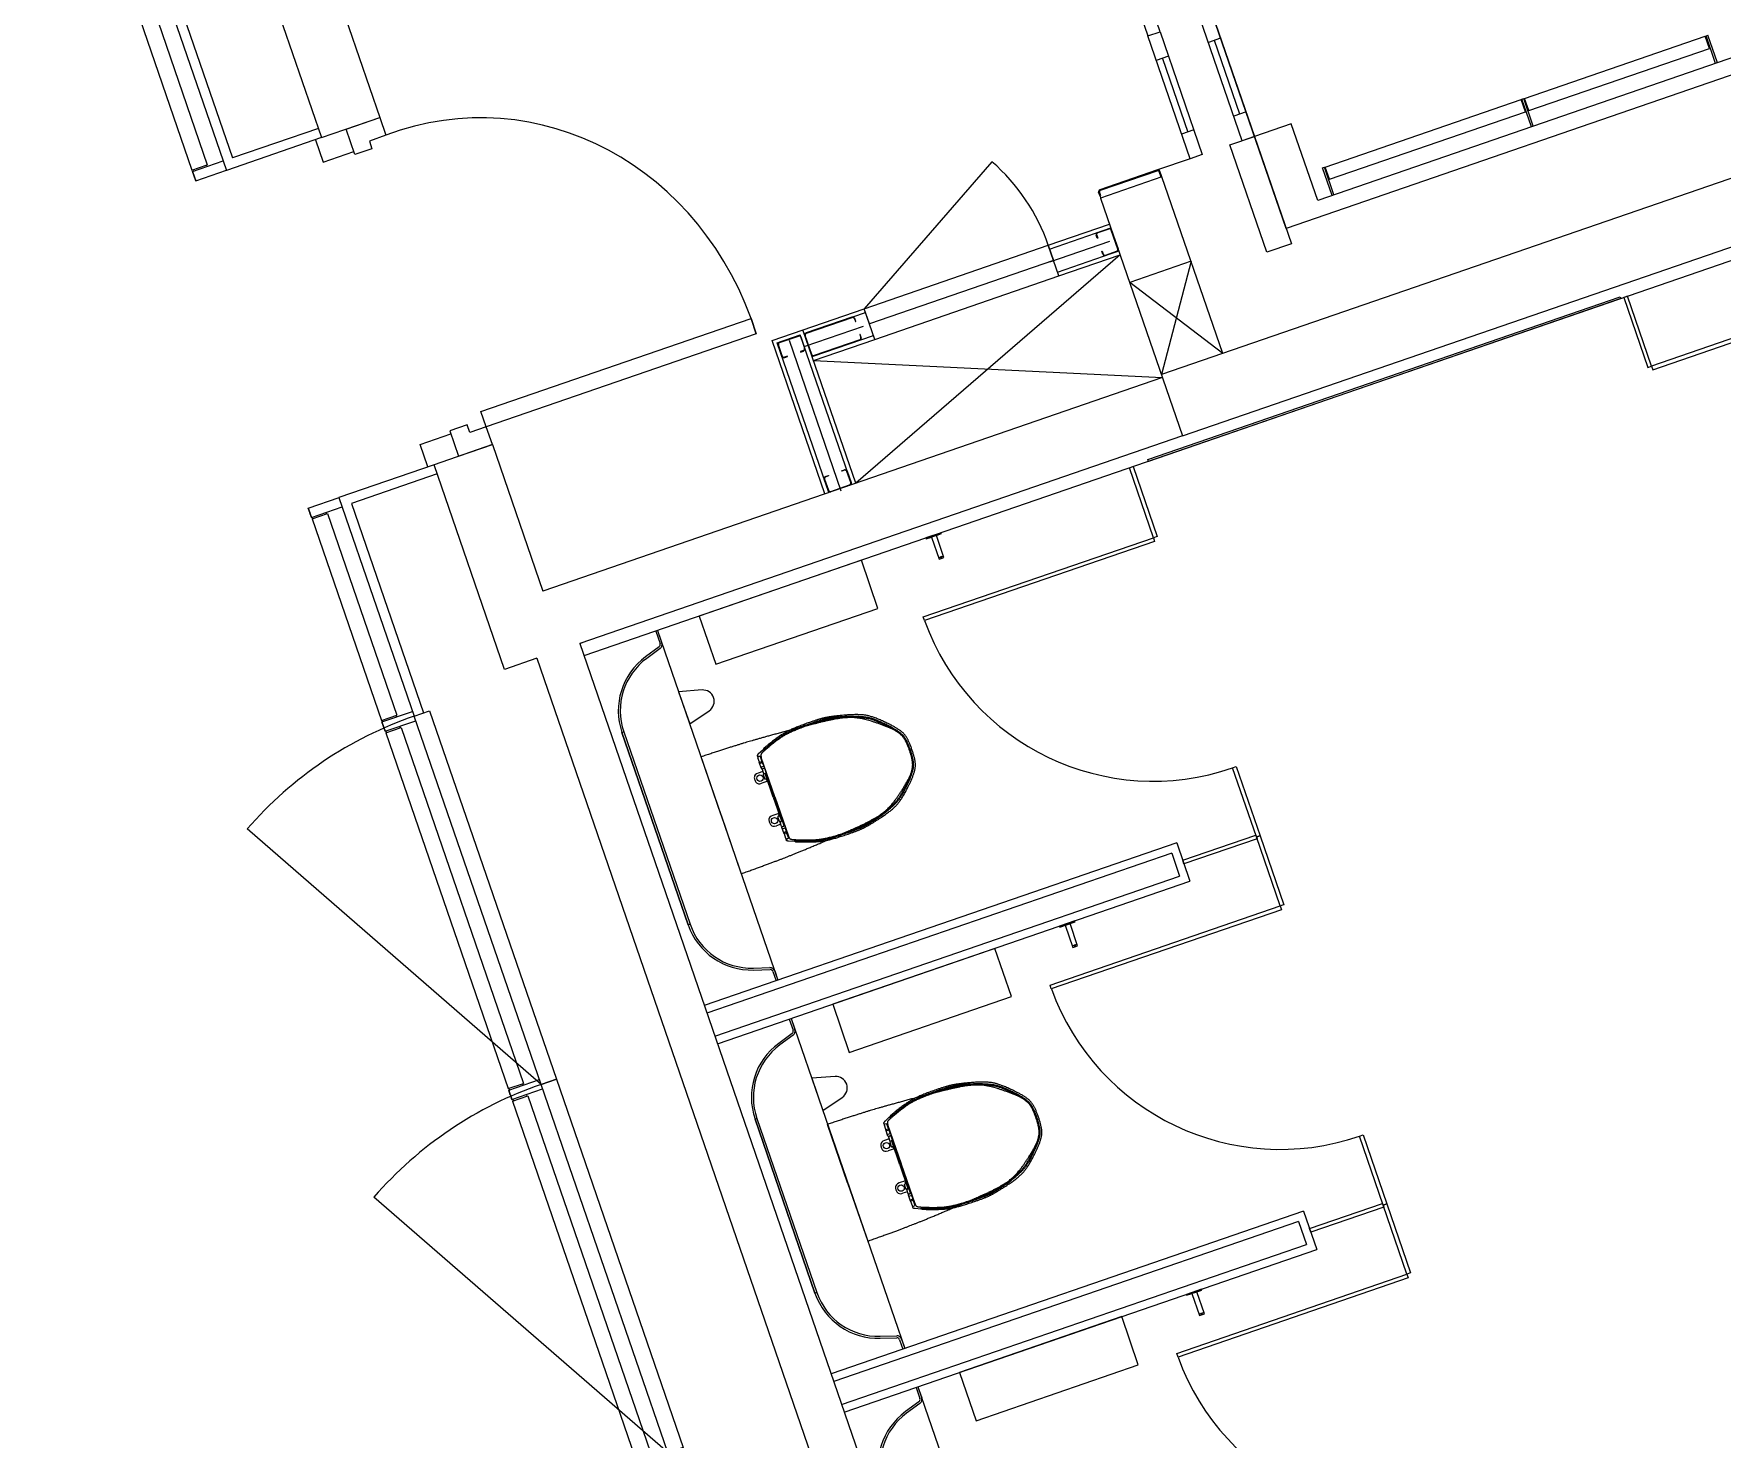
# Model space of a CAD drawing. Extents: x 809431 to 809707, y 818703 to 819368.
# Drawn here: x 809463.53 to 809468.73, y 819295.77 to 819300.1 of the extents above; entities that cross this region are included whole.
import ezdxf

# ---------------------------------------------------------------- set-up
doc = ezdxf.new("R2010")
doc.units = 0
for name, color, linetype in [('Balust', 7, 'Continuous'), ('Fin Code', 7, 'Continuous'), ('Lift', 7, 'Continuous'), ('MAJ060__', 7, 'Continuous'), ('MAJ081__', 7, 'Continuous'), ('MAJ221__', 7, 'Continuous'), ('MAJ223__', 7, 'Continuous'), ('MAJ292__', 7, 'Continuous'), ('MAJ321__', 7, 'Continuous'), ('MAJ322__', 7, 'Continuous'), ('MAJ325__', 7, 'Continuous'), ('MAJ342__', 7, 'Continuous'), ('MAJ421__', 7, 'Continuous'), ('MAJ427__', 7, 'Continuous'), ('MAJ661__', 7, 'Continuous'), ('MAJ740__', 7, 'Continuous')]:
    doc.layers.add(name, color=color, linetype=linetype)

msp = doc.modelspace()

# ---------------------------------------------------------------- linework, layer by layer
at = {"layer": 'Balust'}
for p, q in [((809468.1249, 819299.8994), (809468.6818, 819300.0912)), ((809468.6949, 819300.0534), (809468.6818, 819300.0912)), ((809468.6949, 819300.0534), (809468.6818, 819300.0912)), ((809468.6826, 819300.0888), (809468.685, 819300.0896)), ((809468.6826, 819300.0888), (809468.685, 819300.0896)), ((809468.6842, 819300.092), (809468.6899, 819300.0939)), ((809468.6842, 819300.092), (809468.6899, 819300.0939)), ((809468.7135, 819300.0069), (809468.6842, 819300.092)), ((809468.7135, 819300.0069), (809468.6842, 819300.092)), ((809468.7192, 819300.0088), (809468.6899, 819300.0939)), ((809468.7192, 819300.0088), (809468.6899, 819300.0939)), ((809468.1379, 819299.8616), (809468.6949, 819300.0534)), ((809468.694, 819300.0557), (809468.6964, 819300.0565)), ((809468.694, 819300.0557), (809468.6964, 819300.0565)), ((809467.5103, 819299.6878), (809468.1145, 819299.8958)), ((809468.1275, 819299.858), (809468.1145, 819299.8958)), ((809468.1153, 819299.8935), (809468.1177, 819299.8943)), ((809468.1169, 819299.8966), (809468.1226, 819299.8986)), ((809468.1462, 819299.8115), (809468.1169, 819299.8966)), ((809468.1519, 819299.8135), (809468.1226, 819299.8986)), ((809468.1234, 819299.8962), (809468.1257, 819299.897)), ((809468.1379, 819299.8616), (809468.1249, 819299.8994)), ((809467.5234, 819299.65), (809468.1275, 819299.858)), ((809468.1267, 819299.8604), (809468.1291, 819299.8612)), ((809468.1348, 819299.8631), (809468.1371, 819299.8639)), ((809467.5023, 819299.685), (809467.508, 819299.687)), ((809467.5316, 819299.5999), (809467.5023, 819299.685)), ((809467.5373, 819299.6019), (809467.508, 819299.687)), ((809467.5088, 819299.6846), (809467.5112, 819299.6854)), ((809467.5234, 819299.65), (809467.5103, 819299.6878)), ((809467.5202, 819299.6515), (809467.5225, 819299.6523))]:
    msp.add_line(p, q, dxfattribs=at)
at = {"layer": 'Fin Code'}
for p, q in [((809466.9935, 819299.679), (809466.8158, 819299.6178)), ((809466.9945, 819299.6762), (809466.8167, 819299.615)), ((809467.0045, 819299.6564), (809466.9983, 819299.6744)), ((809467.0073, 819299.6574), (809467.0011, 819299.6753)), ((809466.8191, 819299.5989), (809466.8149, 819299.6112)), ((809466.8163, 819299.5979), (809466.812, 819299.6102)), ((809466.8163, 819299.5979), (809466.8182, 819299.5923))]:
    msp.add_line(p, q, dxfattribs=at)
for centre, radius, start, end in [((809466.9955, 819299.6734), 0.006, 18.9992, 108.9992), ((809466.9955, 819299.6734), 0.003, 18.9992, 108.9992), ((809466.8177, 819299.6122), 0.006, 108.9992, 198.9993), ((809466.8177, 819299.6122), 0.003, 108.9992, 198.9993)]:
    msp.add_arc(centre, radius, start, end, dxfattribs=at)
at = {"layer": 'Lift'}
for p, q in [((809467.0274, 819300.0291), (809466.9896, 819300.0161)), ((809467.0085, 819300.0226), (809467.0866, 819299.7957)), ((809467.1055, 819299.8022), (809467.0677, 819299.7892)), ((809467.0937, 819299.7135), (809466.9935, 819299.679))]:
    msp.add_line(p, q, dxfattribs=at)
for points in [[(809467.0013, 819300.1048), (809466.8711, 819300.483), (809466.8333, 819300.47), (809466.9635, 819300.0918)], [(809467.0013, 819300.1048), (809467.1315, 819299.7266), (809467.0937, 819299.7135), (809466.9635, 819300.0918)]]:
    msp.add_lwpolyline(points, close=True, dxfattribs=at)
at = {"layer": 'MAJ060__'}
for p, q in [((809466.662, 819299.3957), (809466.8465, 819299.4592)), ((809465.9073, 819299.1358), (809466.0872, 819299.1978)), ((809466.0188, 819298.6888), (809465.8589, 819299.1532))]:
    msp.add_line(p, q, dxfattribs=at)
at = {"layer": 'MAJ081__'}
for p, q in [((809464.3978, 819299.7721), (809464.4216, 819299.703)), ((809464.4216, 819299.703), (809464.5161, 819299.7356)), ((809464.7211, 819298.8332), (809464.8157, 819298.8657)), ((809464.7449, 819298.7641), (809464.7211, 819298.8332))]:
    msp.add_line(p, q, dxfattribs=at)
at = {"layer": 'MAJ221__'}
for p, q in [((809469.3692, 819299.8625), (809467.0054, 819299.0486)), ((809467.0705, 819298.8595), (809469.6235, 819299.7385)), ((809467.0073, 819299.6574), (809466.8182, 819299.5923)), ((809467.1945, 819299.1137), (809467.0073, 819299.6574)), ((809466.8182, 819299.5923), (809467.0705, 819298.8595)), ((809467.0969, 819299.3973), (809466.9078, 819299.3322)), ((809467.0969, 819299.3973), (809467.0054, 819299.0486)), ((809467.1945, 819299.1137), (809466.9078, 819299.3322)), ((809465.2125, 819298.2197), (809465.2268, 819298.2246)), ((809465.2126, 819298.2197), (809466.6011, 819294.1871)), ((809465.0802, 819298.1742), (809468.6696, 819287.7498)), ((809467.0373, 819297.5735), (809465.6049, 819297.0805)), ((809467.0373, 819297.5735), (809467.0617, 819297.5026)), ((809465.6293, 819297.0096), (809467.0617, 819297.5026)), ((809467.428, 819296.4389), (809465.9956, 819295.9458)), ((809467.428, 819296.4389), (809467.4524, 819296.368)), ((809466.02, 819295.875), (809467.4524, 819296.368))]:
    msp.add_line(p, q, dxfattribs=at)
at = {"layer": 'MAJ223__'}
for p, q in [((809464.4443, 819300.282), (809464.5964, 819299.8404)), ((809464.2647, 819300.2202), (809464.4167, 819299.7786)), ((809464.4167, 819299.7786), (809464.5964, 819299.8404)), ((809467.0087, 819299.0391), (809465.0987, 819298.3815)), ((809464.9434, 819298.8325), (809464.7638, 819298.7707)), ((809464.9434, 819298.8325), (809465.0987, 819298.3815)), ((809467.0705, 819298.8595), (809465.2126, 819298.2197)), ((809464.9809, 819298.14), (809464.7638, 819298.7707)), ((809465.0802, 819298.1742), (809464.9809, 819298.14))]:
    msp.add_line(p, q, dxfattribs=at)
at = {"layer": 'MAJ292__'}
for points in [[(809466.8061, 819299.4777), (809466.8092, 819299.4688), (809466.808, 819299.4684), (809466.8049, 819299.4773)], [(809466.8092, 819299.486), (809466.8435, 819299.4978)], [(809466.8439, 819299.4966), (809466.8096, 819299.4848)], [(809466.871, 819299.4352), (809466.851, 819299.4932)], [(809466.8522, 819299.4936), (809466.8721, 819299.4357)], [(809466.8249, 819299.4194), (809466.8218, 819299.4282), (809466.823, 819299.4286)], [(809466.823, 819299.4286), (809466.8261, 819299.4198)], [(809466.8332, 819299.4163), (809466.8675, 819299.4281)], [(809466.8679, 819299.4269), (809466.8336, 819299.4151)], [(809466.0516, 819299.2252), (809465.9109, 819299.1767)], [(809465.9114, 819299.1756), (809466.052, 819299.224)], [(809466.0591, 819299.2205), (809466.0622, 819299.2116), (809466.0634, 819299.212), (809466.0603, 819299.2209)], [(809465.8861, 819299.1682), (809465.8282, 819299.1483)], [(809465.8286, 819299.1471), (809465.8865, 819299.167)], [(809465.8937, 819299.1635), (809465.9055, 819299.1292)], [(809465.9067, 819299.1297), (809465.8949, 819299.1639)], [(809465.9067, 819299.168), (809465.9266, 819299.1101)], [(809465.9278, 819299.1105), (809465.9079, 819299.1684)], [(809466.0756, 819299.1554), (809465.935, 819299.107)], [(809465.9354, 819299.1058), (809466.076, 819299.1543)], [(809466.0803, 819299.163), (809466.0772, 819299.1719), (809466.076, 819299.1714)], [(809466.076, 819299.1714), (809466.0791, 819299.1626)], [(809465.824, 819299.1395), (809465.8358, 819299.1052)], [(809465.8369, 819299.1056), (809465.8251, 819299.1399)], [(809465.8529, 819299.1052), (809465.8441, 819299.1022)], [(809465.8445, 819299.101), (809465.8534, 819299.104), (809465.8529, 819299.1052)], [(809465.902, 819299.1221), (809465.8931, 819299.119), (809465.8935, 819299.1179), (809465.9024, 819299.1209)], [(809465.9676, 819298.7263), (809465.9794, 819298.692)], [(809465.9707, 819298.7346), (809465.9795, 819298.7376), (809465.9799, 819298.7365)], [(809465.9799, 819298.7365), (809465.9711, 819298.7334)], [(809466.029, 819298.7533), (809466.0201, 819298.7503), (809466.0197, 819298.7515), (809466.0286, 819298.7545)], [(809466.0479, 819298.7156), (809466.0361, 819298.7499)], [(809466.0373, 819298.7503), (809466.0491, 819298.716)], [(809465.9782, 819298.6916), (809465.9664, 819298.7258)], [(809465.9865, 819298.6885), (809466.0444, 819298.7084)], [(809466.0448, 819298.7072), (809465.9869, 819298.6873)]]:
    msp.add_lwpolyline(points, dxfattribs=at)
for centre, radius, start, end in [((809466.8114, 819299.4795), 0.00687, 109.0004, 199.0005), ((809466.8114, 819299.4795), 0.00562, 109.0004, 199.0005), ((809466.8457, 819299.4913), 0.00687, 19.0004, 109.0005), ((809466.8457, 819299.4913), 0.00562, 19.0004, 109.0005), ((809466.8314, 819299.4216), 0.00687, 199.0004, 289.0005), ((809466.8314, 819299.4216), 0.00562, 199.0004, 289.0005), ((809466.8656, 819299.4334), 0.00562, 289.0004, 19.0005), ((809466.8656, 819299.4334), 0.00687, 289.0004, 19.0005), ((809466.0538, 819299.2187), 0.00687, 18.9995, 108.9996), ((809466.0538, 819299.2187), 0.00562, 18.9995, 108.9996), ((809465.8305, 819299.1418), 0.00687, 108.9995, 198.9996), ((809465.8305, 819299.1418), 0.00562, 108.9995, 198.9996), ((809465.8884, 819299.1617), 0.00687, 18.9995, 108.9996), ((809465.8884, 819299.1617), 0.00562, 18.9995, 108.9996), ((809465.9132, 819299.1702), 0.00687, 108.9995, 198.9996), ((809465.9132, 819299.1702), 0.00562, 108.9995, 198.9996), ((809466.0738, 819299.1608), 0.00562, 288.9995, 18.9996), ((809466.0738, 819299.1608), 0.00687, 288.9995, 18.9996), ((809465.8423, 819299.1075), 0.00687, 198.9995, 288.9996), ((809465.8423, 819299.1075), 0.00562, 198.9995, 288.9996), ((809465.9002, 819299.1274), 0.00562, 288.9995, 18.9996), ((809465.9002, 819299.1274), 0.00687, 288.9995, 18.9996), ((809465.9331, 819299.1123), 0.00687, 198.9995, 288.9996), ((809465.9331, 819299.1123), 0.00562, 198.9995, 288.9996), ((809465.9729, 819298.7281), 0.00687, 109.0004, 199.0005), ((809465.9729, 819298.7281), 0.00562, 109.0004, 199.0005), ((809466.0308, 819298.748), 0.00687, 19.0004, 109.0005), ((809466.0308, 819298.748), 0.00562, 19.0004, 109.0005), ((809465.9847, 819298.6938), 0.00687, 199.0004, 289.0005), ((809465.9847, 819298.6938), 0.00562, 199.0004, 289.0005), ((809466.0426, 819298.7138), 0.00562, 289.0004, 19.0005), ((809466.0426, 819298.7138), 0.00687, 289.0004, 19.0005)]:
    msp.add_arc(centre, radius, start, end, dxfattribs=at)
at = {"layer": 'MAJ321__'}
for points in [[(809464.5964, 819299.8404), (809464.6153, 819299.7856), (809464.5642, 819299.768), (809464.5723, 819299.7444), (809464.5194, 819299.7262), (809464.4924, 819299.8046)], [(809464.9434, 819298.8325), (809464.9245, 819298.8874), (809464.8735, 819298.8698), (809464.8653, 819298.8934), (809464.8124, 819298.8752), (809464.8394, 819298.7967)]]:
    msp.add_lwpolyline(points, close=True, dxfattribs=at)
at = {"layer": 'MAJ322__'}
for p, q in [((809466.4831, 819299.7043), (809466.0895, 819299.2514)), ((809465.0934, 819296.8613), (809464.1877, 819297.6486)), ((809465.4841, 819295.7267), (809464.5784, 819296.5139))]:
    msp.add_line(p, q, dxfattribs=at)
for centre, radius, start, end in [((809466.0895, 819299.2514), 0.6, 19, 49), ((809465.0934, 819296.8613), 1.2, 109, 139), ((809465.4841, 819295.7267), 1.2, 109, 139)]:
    msp.add_arc(centre, radius, start, end, dxfattribs=at)
msp.add_ellipse((809464.9077, 819298.8528), major_axis=(0, 0.9866), ratio=0.910374, start_param=5.044002, end_param=6.614798, dxfattribs=at)
at = {"layer": 'MAJ325__'}
for points in [[(809466.0895, 819299.2514), (809466.6568, 819299.4468), (809466.6731, 819299.3995), (809466.1058, 819299.2042)], [(809468.5163, 819299.0743), (809468.5202, 819299.063), (809469.2294, 819299.3072), (809469.2255, 819299.3185)], [(809468.5163, 819299.0743), (809468.4422, 819299.2895), (809468.4309, 819299.2856), (809468.505, 819299.0704)], [(809464.9245, 819298.8874), (809464.9083, 819298.9346), (809465.7406, 819299.2212), (809465.7569, 819299.174)], [(809466.9807, 819298.5456), (809466.9067, 819298.7607), (809466.918, 819298.7647), (809466.9921, 819298.5495)], [(809466.9807, 819298.5456), (809466.9846, 819298.5342), (809466.2755, 819298.2901), (809466.2716, 819298.3014)], [(809465.0934, 819296.8613), (809464.7027, 819297.9959), (809464.75, 819298.0122), (809465.1406, 819296.8776)], [(809467.2982, 819297.6237), (809467.225, 819297.8365), (809467.2363, 819297.8404), (809467.3095, 819297.6276)], [(809467.0712, 819297.5519), (809467.2963, 819297.6294), (809467.3002, 819297.6181), (809467.0751, 819297.5406)], [(809467.3715, 819297.411), (809467.2982, 819297.6237), (809467.3095, 819297.6276), (809467.3828, 819297.4149)], [(809467.3715, 819297.411), (809467.3754, 819297.3996), (809466.6662, 819297.1555), (809466.6623, 819297.1668)], [(809465.4841, 819295.7267), (809465.0934, 819296.8613), (809465.1406, 819296.8776), (809465.5313, 819295.743)], [(809467.6889, 819296.4891), (809467.6157, 819296.7018), (809467.627, 819296.7057), (809467.7002, 819296.493)], [(809467.4619, 819296.4173), (809467.6869, 819296.4948), (809467.6909, 819296.4834), (809467.4658, 819296.4059)], [(809467.7622, 819296.2764), (809467.6889, 819296.4891), (809467.7002, 819296.493), (809467.7735, 819296.2803)], [(809467.7622, 819296.2764), (809467.7661, 819296.265), (809467.0569, 819296.0208), (809467.053, 819296.0322)]]:
    msp.add_lwpolyline(points, close=True, dxfattribs=at)
for centre in [(809466.9807, 819298.5456), (809467.3715, 819297.411), (809467.7622, 819296.2764)]:
    msp.add_arc(centre, 0.75, 199.9167, 289, dxfattribs=at)
at = {"layer": 'MAJ342__'}
for p, q in [((809463.8332, 819300.2138), (809464.0175, 819299.6786)), ((809463.8805, 819300.2301), (809464.0648, 819299.6949)), ((809464.0175, 819299.6786), (809464.0648, 819299.6949)), ((809464.0192, 819299.6739), (809464.1137, 819299.7065)), ((809464.0192, 819299.6739), (809464.024, 819299.6597)), ((809464.024, 819299.6597), (809464.0192, 819299.6739)), ((809464.022, 819299.6749), (809464.0204, 819299.6796)), ((809464.0291, 819299.6451), (809464.1236, 819299.6777)), ((809464.062, 819299.6939), (809464.0636, 819299.6892)), ((809464.0291, 819299.6451), (809464.0242, 819299.6593)), ((809464.0242, 819299.6593), (809464.0291, 819299.6451)), ((809464.3761, 819298.6372), (809464.4707, 819298.6697)), ((809464.3761, 819298.6372), (809464.381, 819298.623)), ((809464.381, 819298.623), (809464.3761, 819298.6372)), ((809464.386, 819298.6084), (809464.3811, 819298.6226)), ((809464.3811, 819298.6226), (809464.386, 819298.6084)), ((809464.386, 819298.6084), (809464.4806, 819298.6409)), ((809464.4305, 819298.6237), (809464.4321, 819298.619)), ((809464.3877, 819298.6037), (809464.4349, 819298.6199)), ((809464.3877, 819298.6037), (809464.6014, 819297.9829)), ((809464.3905, 819298.6046), (809464.3889, 819298.6094)), ((809464.4349, 819298.6199), (809464.6487, 819297.9991)), ((809464.6014, 819297.9829), (809464.6487, 819297.9991)), ((809464.6031, 819297.9781), (809464.6976, 819298.0107)), ((809464.6459, 819297.9982), (809464.6475, 819297.9934)), ((809464.6031, 819297.9781), (809464.6079, 819297.9639)), ((809464.6079, 819297.9639), (809464.6031, 819297.9781)), ((809464.6059, 819297.9791), (809464.6043, 819297.9838)), ((809464.613, 819297.9493), (809464.6081, 819297.9635)), ((809464.6081, 819297.9635), (809464.613, 819297.9493)), ((809464.613, 819297.9493), (809464.7075, 819297.9819)), ((809464.6146, 819297.9446), (809464.6619, 819297.9609)), ((809464.6174, 819297.9456), (809464.6158, 819297.9503)), ((809464.6574, 819297.9646), (809464.659, 819297.9599)), ((809464.6619, 819297.9609), (809465.0394, 819296.8645)), ((809464.6146, 819297.9446), (809464.9921, 819296.8482)), ((809464.9921, 819296.8482), (809465.0394, 819296.8645)), ((809464.9937, 819296.8435), (809465.0883, 819296.8761)), ((809465.0365, 819296.8635), (809465.0382, 819296.8588)), ((809464.9937, 819296.8435), (809464.9986, 819296.8293)), ((809464.9986, 819296.8293), (809464.9937, 819296.8435)), ((809464.9966, 819296.8445), (809464.9949, 819296.8492)), ((809465.0036, 819296.8147), (809464.9988, 819296.8289)), ((809464.9988, 819296.8289), (809465.0036, 819296.8147)), ((809465.0036, 819296.8147), (809465.0982, 819296.8473)), ((809465.0053, 819296.81), (809465.0525, 819296.8263)), ((809465.0053, 819296.81), (809465.3828, 819295.7136)), ((809465.0081, 819296.811), (809465.0065, 819296.8157)), ((809465.0481, 819296.83), (809465.0497, 819296.8253)), ((809465.0525, 819296.8263), (809465.4301, 819295.7299))]:
    msp.add_line(p, q, dxfattribs=at)
at = {"layer": 'MAJ421__'}
for p, q in [((809463.5299, 819301.4019), (809464.1236, 819299.6776)), ((809463.5597, 819301.4075), (809464.1422, 819299.7158)), ((809470.1234, 819299.8684), (809465.2255, 819298.1819)), ((809464.4167, 819299.7786), (809464.1236, 819299.6776)), ((809464.407, 819299.8069), (809464.1422, 819299.7158)), ((809464.7638, 819298.7707), (809464.4706, 819298.6697)), ((809464.7735, 819298.7423), (809464.5088, 819298.6511)), ((809464.4706, 819298.6697), (809464.7027, 819297.9959)), ((809464.5088, 819298.6511), (809464.731, 819298.0057)), ((809465.4468, 819298.2581), (809465.4602, 819298.2193)), ((809465.4525, 819298.26), (809465.4658, 819298.2212)), ((809465.457, 819298.2091), (809465.4157, 819298.1788)), ((809465.4605, 819298.2042), (809465.4193, 819298.174)), ((809465.3428, 819297.9457), (809465.5471, 819297.3526)), ((809465.3485, 819297.9476), (809465.5527, 819297.3545)), ((809467.0528, 819297.6053), (809465.5967, 819297.1042)), ((809467.0528, 819297.6053), (809467.0935, 819297.4871)), ((809465.6374, 819296.9859), (809467.0935, 819297.4871)), ((809465.7479, 819297.2197), (809465.799, 819297.2213)), ((809465.7481, 819297.2137), (809465.7992, 819297.2153)), ((809465.808, 819297.2092), (809465.8179, 819297.1803)), ((809465.8136, 819297.2112), (809465.8236, 819297.1822)), ((809465.8586, 819297.0621), (809465.8703, 819297.028)), ((809465.8643, 819297.064), (809465.876, 819297.03)), ((809465.8672, 819297.0179), (809465.8259, 819296.9876)), ((809465.8707, 819297.013), (809465.8295, 819296.9828)), ((809465.753, 819296.7545), (809465.9378, 819296.218)), ((809465.7587, 819296.7564), (809465.9435, 819296.2199)), ((809467.4435, 819296.4707), (809465.9874, 819295.9695)), ((809467.4435, 819296.4707), (809467.4842, 819296.3525)), ((809466.0281, 819295.8513), (809467.4842, 819296.3525)), ((809466.1386, 819296.0851), (809466.1897, 819296.0867)), ((809466.1388, 819296.0791), (809466.1899, 819296.0807)), ((809466.1987, 819296.0746), (809466.2086, 819296.0456)), ((809466.2043, 819296.0765), (809466.2143, 819296.0476)), ((809466.2493, 819295.9275), (809466.2611, 819295.8934)), ((809466.255, 819295.9294), (809466.2667, 819295.8954)), ((809466.2579, 819295.8833), (809466.2166, 819295.853)), ((809466.2614, 819295.8784), (809466.2202, 819295.8482))]:
    msp.add_line(p, q, dxfattribs=at)
for centre, radius, start, end in [((809465.4516, 819298.2163), 0.009, 306.2708, 19.001), ((809465.4516, 819298.2163), 0.015, 306.2708, 19.001), ((809465.5376, 819298.0127), 0.206, 126.2708, 199.001), ((809465.5376, 819298.0127), 0.2, 126.2708, 199.001), ((809465.7419, 819297.4196), 0.206, 199.001, 271.7293), ((809465.7419, 819297.4196), 0.2, 199.001, 271.7293), ((809465.7995, 819297.2063), 0.015, 19.001, 91.7293), ((809465.7995, 819297.2063), 0.009, 19.001, 91.7293), ((809465.8618, 819297.0251), 0.009, 306.2708, 19.001), ((809465.8618, 819297.0251), 0.015, 306.2708, 19.001), ((809465.9478, 819296.8215), 0.206, 126.2708, 199.001), ((809465.9478, 819296.8215), 0.2, 126.2708, 199.001), ((809466.1326, 819296.285), 0.206, 199.001, 271.7293), ((809466.1326, 819296.285), 0.2, 199.001, 271.7293), ((809466.1902, 819296.0717), 0.015, 19.001, 91.7293), ((809466.1902, 819296.0717), 0.009, 19.001, 91.7293), ((809466.2525, 819295.8905), 0.009, 306.2708, 19.001), ((809466.2525, 819295.8905), 0.015, 306.2708, 19.001), ((809466.3385, 819295.6869), 0.206, 126.2708, 199.001), ((809466.3385, 819295.6869), 0.2, 126.2708, 199.001)]:
    msp.add_arc(centre, radius, start, end, dxfattribs=at)
at = {"layer": 'MAJ427__'}
for p, q in [((809466.6568, 819299.4468), (809466.8459, 819299.5119)), ((809466.6609, 819299.435), (809466.85, 819299.5001)), ((809466.8785, 819299.4173), (809466.0632, 819298.7136)), ((809466.6893, 819299.3522), (809466.6568, 819299.4468)), ((809466.6853, 819299.364), (809466.8744, 819299.4292)), ((809466.6893, 819299.3522), (809466.8785, 819299.4173)), ((809466.122, 819299.1569), (809466.6893, 819299.3522)), ((809465.8058, 819299.1538), (809466.0895, 819299.2514)), ((809466.122, 819299.1569), (809466.0895, 819299.2514)), ((809465.9044, 819299.1745), (809466.0935, 819299.2396)), ((809465.9686, 819298.681), (809465.8058, 819299.1538)), ((809465.8217, 819299.146), (809465.8926, 819299.1704)), ((809465.9804, 819298.6851), (809465.8217, 819299.146)), ((809466.0513, 819298.7095), (809465.8926, 819299.1704)), ((809466.0632, 819298.7136), (809465.9004, 819299.1863)), ((809465.9289, 819299.1036), (809466.118, 819299.1687)), ((809465.9329, 819299.0918), (809466.122, 819299.1569)), ((809465.9329, 819299.0918), (809467.0087, 819299.0391))]:
    msp.add_line(p, q, dxfattribs=at)
at = {"layer": 'MAJ661__'}
for p, q in [((809467.1881, 819300.0845), (809467.1503, 819300.0715)), ((809467.2474, 819299.851), (809467.1692, 819300.078)), ((809467.2663, 819299.8575), (809467.2284, 819299.8445))]:
    msp.add_line(p, q, dxfattribs=at)
for points in [[(809467.39, 819299.4983), (809466.9342, 819300.822), (809468.4186, 819301.3331), (809468.8744, 819300.0094)], [(809467.2545, 819299.7689), (809467.1243, 819300.1471), (809467.1621, 819300.1601), (809467.2923, 819299.7819)], [(809467.2923, 819299.7819), (809467.4063, 819299.451), (809467.3306, 819299.425), (809467.2167, 819299.7559)]]:
    msp.add_lwpolyline(points, close=True, dxfattribs=at)
msp.add_lwpolyline([(809467.0319, 819300.5383), (809467.1453, 819300.5774), (809467.0639, 819300.8138), (809468.3876, 819301.2696), (809468.8109, 819300.0404), (809467.4872, 819299.5846), (809467.4058, 819299.821), (809467.2923, 819299.7819)], dxfattribs=at)
at = {"layer": 'MAJ740__'}
for p, q in [((809466.3187, 819298.4842), (809466.3338, 819298.4895)), ((809465.4525, 819298.26), (809465.8236, 819297.1822)), ((809465.5896, 819298.0765), (809465.5175, 819298.0713)), ((809465.5175, 819298.0713), (809465.5516, 819297.972)), ((809465.5516, 819297.972), (809465.6117, 819298.0123)), ((809465.6486, 819297.6904), (809465.5866, 819297.8704)), ((809465.7604, 819297.8724), (809465.769, 819297.8731)), ((809465.7668, 819297.8542), (809465.7621, 819297.8678)), ((809465.7641, 819297.8805), (809465.7767, 819297.8921)), ((809465.7726, 819297.8342), (809465.7661, 819297.8529)), ((809465.7668, 819297.8542), (809465.7735, 819297.8565)), ((809465.768, 819297.8505), (809465.7752, 819297.8529)), ((809465.7741, 819297.8578), (809465.7697, 819297.8706)), ((809465.7719, 819297.8392), (809465.7791, 819297.8417)), ((809465.8142, 819297.7471), (809465.7723, 819297.8688)), ((809465.7797, 819297.843), (809465.7765, 819297.8523)), ((809465.7768, 819297.8255), (809465.7627, 819297.8207)), ((809465.7924, 819297.7953), (809465.7737, 819297.7889)), ((809465.7738, 819297.8336), (809465.7805, 819297.8359)), ((809465.7745, 819297.8321), (809465.779, 819297.819)), ((809465.7751, 819297.8333), (809465.7817, 819297.8356)), ((809465.7784, 819297.8161), (809465.7832, 819297.8021)), ((809465.784, 819297.8191), (809465.779, 819297.8174)), ((809465.7803, 819297.8184), (809465.7831, 819297.8193)), ((809465.7818, 819297.8353), (809465.8124, 819297.7465)), ((809465.8094, 819297.7458), (809465.7843, 819297.8187)), ((809465.7896, 819297.8033), (809465.7845, 819297.8015)), ((809465.7894, 819297.7995), (809465.7882, 819297.8028)), ((809465.7884, 819297.7992), (809465.7908, 819297.8)), ((809465.7884, 819297.7992), (809465.7886, 819297.7987)), ((809465.7892, 819297.7984), (809465.7911, 819297.799)), ((809465.8094, 819297.7458), (809465.8346, 819297.6729)), ((809465.8427, 819297.6582), (809465.8122, 819297.747)), ((809465.814, 819297.7477), (809465.856, 819297.626)), ((809465.6486, 819297.6904), (809465.7106, 819297.5104)), ((809465.8265, 819297.6962), (809465.8078, 819297.6898)), ((809465.8283, 819297.6712), (809465.8235, 819297.6853)), ((809465.8292, 819297.6883), (809465.8241, 819297.6865)), ((809465.8257, 819297.6908), (809465.8256, 819297.6913)), ((809465.8257, 819297.6908), (809465.8281, 819297.6916)), ((809465.8259, 819297.6919), (809465.8278, 819297.6925)), ((809465.8267, 819297.6911), (809465.8278, 819297.6878)), ((809465.8328, 819297.6628), (809465.8187, 819297.658)), ((809465.8346, 819297.6723), (809465.8295, 819297.6706)), ((809465.835, 819297.6563), (809465.8305, 819297.6694)), ((809465.8311, 819297.6706), (809465.8339, 819297.6716)), ((809465.8348, 819297.6534), (809465.8413, 819297.6347)), ((809465.8355, 819297.6547), (809465.8421, 819297.657)), ((809465.8363, 819297.6557), (809465.8428, 819297.6579)), ((809465.8374, 819297.649), (809465.8446, 819297.6515)), ((809465.8413, 819297.6378), (809465.8484, 819297.6403)), ((809465.8425, 819297.6341), (809465.8492, 819297.6364)), ((809465.8425, 819297.6341), (809465.8472, 819297.6204)), ((809465.8458, 819297.6509), (809465.849, 819297.6416)), ((809465.8505, 819297.6358), (809465.8549, 819297.623)), ((809465.8487, 819297.6158), (809465.856, 819297.6206)), ((809465.8566, 819297.6117), (809465.8737, 819297.6103)), ((809466.7305, 819297.2881), (809466.7457, 819297.2933)), ((809465.8643, 819297.064), (809466.2143, 819296.0476)), ((809465.9997, 819296.8853), (809465.9276, 819296.8801)), ((809465.9276, 819296.8801), (809465.9618, 819296.7808)), ((809465.9618, 819296.7808), (809466.0218, 819296.8211)), ((809466.1539, 819296.7483), (809466.1665, 819296.76)), ((809466.0384, 819296.5582), (809465.9765, 819296.7382)), ((809466.1502, 819296.7402), (809466.1589, 819296.7409)), ((809466.1566, 819296.722), (809466.1519, 819296.7357)), ((809466.1624, 819296.7021), (809466.156, 819296.7208)), ((809466.1566, 819296.722), (809466.1633, 819296.7243)), ((809466.1579, 819296.7183), (809466.165, 819296.7208)), ((809466.1639, 819296.7256), (809466.1595, 819296.7384)), ((809466.1617, 819296.7071), (809466.1689, 819296.7095)), ((809466.2041, 819296.615), (809466.1622, 819296.7367)), ((809466.1637, 819296.7015), (809466.1703, 819296.7038)), ((809466.1643, 819296.6999), (809466.1688, 819296.6868)), ((809466.165, 819296.7012), (809466.1715, 819296.7034)), ((809466.1695, 819296.7108), (809466.1663, 819296.7201)), ((809466.1716, 819296.7031), (809466.2022, 819296.6143)), ((809466.1666, 819296.6934), (809466.1525, 819296.6885)), ((809466.1822, 819296.6632), (809466.1635, 819296.6567)), ((809466.1682, 819296.684), (809466.1731, 819296.67)), ((809466.1739, 819296.687), (809466.1688, 819296.6852)), ((809466.1701, 819296.6862), (809466.1729, 819296.6872)), ((809466.1993, 819296.6136), (809466.1742, 819296.6865)), ((809466.1795, 819296.6711), (809466.1743, 819296.6693)), ((809466.1792, 819296.6673), (809466.1781, 819296.6706)), ((809466.1783, 819296.667), (809466.1806, 819296.6678)), ((809466.1783, 819296.667), (809466.1784, 819296.6665)), ((809466.179, 819296.6662), (809466.1809, 819296.6669)), ((809466.1993, 819296.6136), (809466.2244, 819296.5407)), ((809466.2326, 819296.526), (809466.202, 819296.6149)), ((809466.2039, 819296.6155), (809466.2458, 819296.4938)), ((809466.0384, 819296.5582), (809466.1004, 819296.3783)), ((809466.2163, 819296.5641), (809466.1976, 819296.5576)), ((809466.2181, 819296.5391), (809466.2133, 819296.5531)), ((809466.2191, 819296.5561), (809466.2139, 819296.5543)), ((809466.2156, 819296.5586), (809466.2154, 819296.5591)), ((809466.2156, 819296.5586), (809466.2179, 819296.5594)), ((809466.2157, 819296.5597), (809466.2176, 819296.5604)), ((809466.2165, 819296.5589), (809466.2176, 819296.5556)), ((809466.2244, 819296.5402), (809466.2194, 819296.5384)), ((809466.2226, 819296.5307), (809466.2086, 819296.5258)), ((809466.2249, 819296.5241), (809466.2204, 819296.5372)), ((809466.221, 819296.5385), (809466.2238, 819296.5394)), ((809466.2247, 819296.5212), (809466.2311, 819296.5025)), ((809466.2253, 819296.5225), (809466.232, 819296.5248)), ((809466.2261, 819296.5235), (809466.2327, 819296.5258)), ((809466.2272, 819296.5169), (809466.2344, 819296.5193)), ((809466.2311, 819296.5057), (809466.2383, 819296.5081)), ((809466.2324, 819296.5019), (809466.2391, 819296.5042)), ((809466.2324, 819296.5019), (809466.2371, 819296.4883)), ((809466.2357, 819296.5187), (809466.2389, 819296.5094)), ((809466.2386, 819296.4836), (809466.2458, 819296.4884)), ((809466.2403, 819296.5036), (809466.2447, 819296.4908)), ((809466.2465, 819296.4795), (809466.2636, 819296.4781)), ((809467.1212, 819296.1535), (809467.1364, 819296.1587)), ((809466.255, 819295.9294), (809466.8199, 819294.2889))]:
    msp.add_line(p, q, dxfattribs=at)
for points in [[(809468.4214, 819299.2823), (809466.9654, 819298.781), (809466.9634, 819298.7866), (809468.4195, 819299.288)], [(809466.2798, 819298.5449), (809466.2808, 819298.5421), (809466.2968, 819298.5476), (809466.3203, 819298.4795), (809466.3354, 819298.4847), (809466.312, 819298.5528), (809466.328, 819298.5583), (809466.3271, 819298.5612)], [(809466.2798, 819298.5449), (809466.2808, 819298.5421), (809466.328, 819298.5583), (809466.3271, 819298.5612)], [(809466.3354, 819298.4847), (809466.312, 819298.5528), (809466.2968, 819298.5476), (809466.3203, 819298.4795)], [(809466.1319, 819298.3279), (809466.0808, 819298.4764), (809465.5806, 819298.3041), (809465.6317, 819298.1557)], [(809466.3243, 819298.4862), (809466.326, 819298.4815), (809466.3297, 819298.4828), (809466.3281, 819298.4875)], [(809465.5471, 819297.3526), (809465.3428, 819297.9457), (809465.3485, 819297.9476), (809465.5527, 819297.3545)], [(809466.6917, 819297.3488), (809466.6927, 819297.3459), (809466.7087, 819297.3515), (809466.7322, 819297.2834), (809466.7473, 819297.2886), (809466.7239, 819297.3567), (809466.7399, 819297.3622), (809466.739, 819297.3651)], [(809466.6917, 819297.3488), (809466.6927, 819297.3459), (809466.7399, 819297.3622), (809466.739, 819297.3651)], [(809466.7473, 819297.2886), (809466.7239, 819297.3567), (809466.7087, 819297.3515), (809466.7322, 819297.2834)], [(809466.5437, 819297.1319), (809466.4926, 819297.2803), (809465.9924, 819297.1081), (809466.0435, 819296.9596)], [(809466.7362, 819297.2901), (809466.7378, 819297.2853), (809466.7416, 819297.2866), (809466.74, 819297.2914)], [(809465.9378, 819296.218), (809465.753, 819296.7545), (809465.7587, 819296.7564), (809465.9435, 819296.2199)], [(809467.0824, 819296.2142), (809467.0833, 819296.2114), (809467.0994, 819296.2169), (809467.1229, 819296.1488), (809467.138, 819296.154), (809467.1145, 819296.2221), (809467.1306, 819296.2276), (809467.1296, 819296.2305)], [(809467.0824, 819296.2142), (809467.0833, 819296.2114), (809467.1306, 819296.2276), (809467.1296, 819296.2305)], [(809467.138, 819296.154), (809467.1145, 819296.2221), (809467.0994, 819296.2169), (809467.1229, 819296.1488)], [(809466.9344, 819295.9972), (809466.8833, 819296.1457), (809466.3831, 819295.9735), (809466.4342, 819295.825)], [(809467.1269, 819296.1555), (809467.1285, 819296.1508), (809467.1323, 819296.1521), (809467.1307, 819296.1568)]]:
    msp.add_lwpolyline(points, close=True, dxfattribs=at)
for centre in [(809465.7682, 819297.8048), (809465.8133, 819297.6739), (809466.158, 819296.6726), (809466.2031, 819296.5417)]:
    msp.add_circle(centre, 0.00989, dxfattribs=at)
for centre in [(809465.5921, 819298.0415), (809466.0023, 819296.8503)]:
    msp.add_arc(centre, 0.0351, 303.8617, 94.1385, dxfattribs=at)
for points, degree in [([(809466.0177, 819297.9978), (809465.9849, 819297.9946), (809465.9525, 819297.9875), (809465.9213, 819297.9767)], 2), ([(809466.171, 819297.9689), (809466.1238, 819297.993), (809466.0705, 819298.0031), (809466.0177, 819297.9978)], 2), ([(809465.8684, 819297.9546), (809465.7737, 819297.9293), (809465.6797, 819297.9013), (809465.5866, 819297.8704)], 2), ([(809465.9228, 819297.9696), (809465.869, 819297.9511), (809465.8194, 819297.9223), (809465.7766, 819297.8848)], 2), ([(809465.9218, 819297.9724), (809465.8706, 819297.9548), (809465.823, 819297.9279), (809465.7816, 819297.893)], 2), ([(809465.9213, 819297.9767), (809465.8704, 819297.9592), (809465.8231, 819297.9326), (809465.7817, 819297.8982)], 2), ([(809465.9535, 819297.9765), (809465.925, 819297.9695), (809465.8967, 819297.9622), (809465.8684, 819297.9546)], 2), ([(809466.0394, 819297.9949), (809465.9993, 819297.993), (809465.9597, 819297.9855), (809465.9218, 819297.9724)], 2), ([(809466.0395, 819297.9919), (809465.9997, 819297.9901), (809465.9604, 819297.9826), (809465.9228, 819297.9696)], 2), ([(809466.1619, 819297.9622), (809466.0956, 819297.9887), (809466.0227, 819297.9937), (809465.9535, 819297.9765)], 2), ([(809466.17, 819297.9635), (809466.1298, 819297.9847), (809466.0849, 819297.9955), (809466.0394, 819297.9949)], 2), ([(809466.1687, 819297.9608), (809466.1289, 819297.9818), (809466.0844, 819297.9925), (809466.0394, 819297.9919)], 2), ([(809466.2302, 819297.8906), (809466.2189, 819297.9233), (809466.194, 819297.9494), (809466.1619, 819297.9622)], 2), ([(809466.2293, 819297.8901), (809466.2189, 819297.9205), (809466.1972, 819297.9458), (809466.1687, 819297.9608)], 2), ([(809466.2321, 819297.891), (809466.2214, 819297.9222), (809466.1992, 819297.9481), (809466.17, 819297.9635)], 2), ([(809466.2367, 819297.8929), (809466.2255, 819297.9258), (809466.202, 819297.9531), (809466.171, 819297.9689)], 2), ([(809465.7817, 819297.8982), (809465.7799, 819297.8966), (809465.7788, 819297.8943), (809465.7789, 819297.8919)], 2), ([(809465.7593, 819297.8738), (809465.7591, 819297.8733), (809465.7594, 819297.8727), (809465.7599, 819297.8725), (809465.76, 819297.8724), (809465.7602, 819297.8724), (809465.7604, 819297.8724)], 3), ([(809465.7641, 819297.8805), (809465.762, 819297.8786), (809465.7604, 819297.8763), (809465.7593, 819297.8738)], 2), ([(809465.761, 819297.8725), (809465.7612, 819297.8709), (809465.7615, 819297.8693), (809465.7621, 819297.8678)], 2), ([(809465.7668, 819297.8542), (809465.7662, 819297.854), (809465.766, 819297.8534), (809465.7661, 819297.8529)], 2), ([(809465.7668, 819297.8511), (809465.767, 819297.8505), (809465.7675, 819297.8503), (809465.768, 819297.8505)], 2), ([(809465.769, 819297.8731), (809465.7692, 819297.8722), (809465.7694, 819297.8714), (809465.7697, 819297.8706)], 2), ([(809465.7766, 819297.8848), (809465.7721, 819297.8808), (809465.7704, 819297.8745), (809465.7723, 819297.8688)], 2), ([(809465.7735, 819297.8565), (809465.774, 819297.8567), (809465.7742, 819297.8572), (809465.7741, 819297.8578)], 2), ([(809465.7765, 819297.8523), (809465.7763, 819297.8528), (809465.7757, 819297.8531), (809465.7752, 819297.8529), (809465.7752, 819297.8529), (809465.7752, 819297.8529), (809465.7752, 819297.8529)], 3), ([(809465.7767, 819297.8921), (809465.7784, 819297.8915), (809465.7802, 819297.8919), (809465.7816, 819297.893)], 2), ([(809465.7791, 819297.8417), (809465.7796, 819297.8419), (809465.7799, 819297.8424), (809465.7797, 819297.843)], 2), ([(809466.2205, 819297.7922), (809466.2379, 819297.8221), (809466.2414, 819297.858), (809466.2302, 819297.8906)], 2), ([(809466.2249, 819297.7975), (809466.2381, 819297.8269), (809466.2396, 819297.8602), (809466.2292, 819297.8906)], 2), ([(809466.2276, 819297.7963), (809466.2411, 819297.8263), (809466.2427, 819297.8604), (809466.232, 819297.8916)], 2), ([(809466.2317, 819297.7926), (809466.2464, 819297.8241), (809466.2482, 819297.8601), (809466.2367, 819297.8929)], 2), ([(809465.7627, 819297.8207), (809465.7539, 819297.8177), (809465.7493, 819297.8081), (809465.7523, 819297.7993), (809465.7553, 819297.7905), (809465.7649, 819297.7859), (809465.7737, 819297.7889)], 3), ([(809465.7719, 819297.8392), (809465.7714, 819297.8391), (809465.7711, 819297.8385), (809465.7713, 819297.838)], 2), ([(809465.7726, 819297.8342), (809465.7728, 819297.8337), (809465.7733, 819297.8334), (809465.7738, 819297.8336)], 2), ([(809465.7751, 819297.8333), (809465.7746, 819297.8331), (809465.7743, 819297.8326), (809465.7745, 819297.8321)], 2), ([(809465.779, 819297.8174), (809465.7785, 819297.8172), (809465.7782, 819297.8167), (809465.7784, 819297.8161)], 2), ([(809465.779, 819297.819), (809465.7792, 819297.8185), (809465.7798, 819297.8182), (809465.7803, 819297.8184)], 2), ([(809465.7818, 819297.8353), (809465.7816, 819297.8358), (809465.781, 819297.8361), (809465.7805, 819297.8359)], 2), ([(809465.7843, 819297.8187), (809465.7842, 819297.8192), (809465.7836, 819297.8195), (809465.7831, 819297.8193)], 2), ([(809465.7832, 819297.8021), (809465.7834, 819297.8016), (809465.784, 819297.8013), (809465.7845, 819297.8015)], 2), ([(809465.7886, 819297.7987), (809465.7887, 819297.7984), (809465.789, 819297.7983), (809465.7892, 819297.7984)], 2), ([(809466.065, 819297.6526), (809466.1301, 819297.6818), (809466.1845, 819297.7306), (809466.2205, 819297.7922)], 2), ([(809466.1288, 819297.6754), (809466.1736, 819297.7038), (809466.2093, 819297.7445), (809466.2317, 819297.7926)], 2), ([(809466.1422, 819297.6934), (809466.178, 819297.7207), (809466.2065, 819297.7564), (809466.2249, 819297.7975)], 2), ([(809466.144, 819297.6911), (809466.1802, 819297.7186), (809466.209, 819297.7548), (809466.2276, 819297.7963)], 2), ([(809465.8078, 819297.6898), (809465.799, 819297.6868), (809465.7943, 819297.6772), (809465.7974, 819297.6684), (809465.8004, 819297.6596), (809465.8099, 819297.655), (809465.8187, 819297.658)], 3), ([(809465.8241, 819297.6865), (809465.8236, 819297.6863), (809465.8233, 819297.6858), (809465.8235, 819297.6853)], 2), ([(809465.8259, 819297.6919), (809465.8256, 819297.6918), (809465.8255, 819297.6915), (809465.8256, 819297.6913)], 2), ([(809466.0365, 819297.6392), (809466.0742, 819297.6522), (809466.1098, 819297.6704), (809466.1423, 819297.6935)], 2), ([(809466.0375, 819297.6364), (809466.0754, 819297.6494), (809466.1113, 819297.6679), (809466.144, 819297.6911)], 2), ([(809465.8283, 819297.6712), (809465.8285, 819297.6707), (809465.829, 819297.6704), (809465.8295, 819297.6706)], 2), ([(809465.8311, 819297.6706), (809465.8306, 819297.6705), (809465.8303, 819297.6699), (809465.8305, 819297.6694)], 2), ([(809465.8339, 819297.6716), (809465.8345, 819297.6718), (809465.8347, 819297.6723), (809465.8346, 819297.6729)], 2), ([(809465.8355, 819297.6547), (809465.8349, 819297.6545), (809465.8347, 819297.6539), (809465.8348, 819297.6534)], 2), ([(809465.835, 819297.6563), (809465.8352, 819297.6558), (809465.8358, 819297.6555), (809465.8363, 819297.6557)], 2), ([(809465.8361, 819297.6497), (809465.8363, 819297.6491), (809465.8369, 819297.6489), (809465.8374, 819297.649)], 2), ([(809465.8413, 819297.6378), (809465.8407, 819297.6376), (809465.8405, 819297.6371), (809465.8406, 819297.6366)], 2), ([(809465.8413, 819297.6347), (809465.8415, 819297.6342), (809465.842, 819297.6339), (809465.8425, 819297.6341)], 2), ([(809465.8421, 819297.657), (809465.8427, 819297.6571), (809465.8429, 819297.6577), (809465.8427, 819297.6582)], 2), ([(809465.8458, 819297.6509), (809465.8456, 819297.6514), (809465.8451, 819297.6517), (809465.8446, 819297.6515)], 2), ([(809465.8484, 819297.6403), (809465.8489, 819297.6405), (809465.8492, 819297.641), (809465.849, 819297.6416), (809465.849, 819297.6416), (809465.849, 819297.6416), (809465.849, 819297.6416)], 3), ([(809465.8505, 819297.6358), (809465.8503, 819297.6363), (809465.8498, 819297.6366), (809465.8492, 819297.6364)], 2), ([(809465.8691, 819297.616), (809465.9259, 819297.6128), (809465.9828, 819297.6207), (809466.0365, 819297.6392)], 2), ([(809465.8781, 819297.6126), (809465.9322, 819297.6107), (809465.9863, 819297.6187), (809466.0375, 819297.6364)], 2), ([(809465.9845, 819297.6175), (809466.0114, 819297.629), (809466.0382, 819297.6407), (809466.065, 819297.6526)], 2), ([(809466.0398, 819297.6327), (809466.071, 819297.6434), (809466.1009, 819297.6578), (809466.1288, 819297.6754)], 2), ([(809465.7106, 819297.5104), (809465.8029, 819297.5434), (809465.8943, 819297.5791), (809465.9845, 819297.6175)], 2), ([(809465.8472, 819297.6204), (809465.8477, 819297.6189), (809465.8484, 819297.6175), (809465.8492, 819297.6161)], 2), ([(809465.8487, 819297.6158), (809465.8483, 819297.6155), (809465.8481, 819297.6149), (809465.8484, 819297.6144), (809465.8485, 819297.6143), (809465.8486, 819297.6142), (809465.8488, 819297.6141)], 3), ([(809465.8488, 819297.6141), (809465.8512, 819297.6127), (809465.8539, 819297.6119), (809465.8566, 819297.6117)], 2), ([(809465.8549, 819297.623), (809465.8552, 819297.6221), (809465.8555, 819297.6213), (809465.856, 819297.6206)], 2), ([(809465.856, 819297.626), (809465.8579, 819297.6203), (809465.8631, 819297.6164), (809465.8691, 819297.616)], 2), ([(809465.8781, 819297.6126), (809465.8763, 819297.6127), (809465.8747, 819297.6118), (809465.8737, 819297.6103)], 2), ([(809465.8753, 819297.6119), (809465.8767, 819297.6099), (809465.879, 819297.6087), (809465.8814, 819297.6086)], 2), ([(809465.8814, 819297.6086), (809465.9352, 819297.607), (809465.9889, 819297.6151), (809466.0398, 819297.6327)], 2), ([(809466.4076, 819296.8657), (809466.3747, 819296.8624), (809466.3424, 819296.8553), (809466.3112, 819296.8446)], 2), ([(809466.4292, 819296.8627), (809466.3892, 819296.8609), (809466.3496, 819296.8533), (809466.3116, 819296.8402)], 2), ([(809466.4294, 819296.8598), (809466.3896, 819296.8579), (809466.3503, 819296.8504), (809466.3126, 819296.8374)], 2), ([(809466.5518, 819296.8301), (809466.4855, 819296.8565), (809466.4126, 819296.8615), (809466.3433, 819296.8443)], 2), ([(809466.5608, 819296.8367), (809466.5136, 819296.8609), (809466.4604, 819296.8709), (809466.4076, 819296.8657)], 2), ([(809466.5599, 819296.8313), (809466.5196, 819296.8525), (809466.4747, 819296.8633), (809466.4292, 819296.8627)], 2), ([(809466.5585, 819296.8287), (809466.5187, 819296.8496), (809466.4743, 819296.8603), (809466.4293, 819296.8598)], 2), ([(809466.2582, 819296.8224), (809466.1635, 819296.7972), (809466.0695, 819296.7691), (809465.9765, 819296.7382)], 2), ([(809466.3126, 819296.8374), (809466.2588, 819296.8189), (809466.2092, 819296.7901), (809466.1664, 819296.7526)], 2), ([(809466.3116, 819296.8402), (809466.2604, 819296.8226), (809466.2129, 819296.7957), (809466.1714, 819296.7608)], 2), ([(809466.3112, 819296.8446), (809466.2603, 819296.8271), (809466.213, 819296.8004), (809466.1716, 819296.766)], 2), ([(809466.3433, 819296.8443), (809466.3149, 819296.8373), (809466.2865, 819296.83), (809466.2582, 819296.8224)], 2), ([(809466.62, 819296.7585), (809466.6087, 819296.7911), (809466.5838, 819296.8173), (809466.5518, 819296.8301)], 2), ([(809466.6192, 819296.7579), (809466.6087, 819296.7883), (809466.587, 819296.8137), (809466.5585, 819296.8287)], 2), ([(809466.622, 819296.7589), (809466.6113, 819296.79), (809466.589, 819296.8159), (809466.5599, 819296.8313)], 2), ([(809466.6265, 819296.7607), (809466.6154, 819296.7937), (809466.5918, 819296.8209), (809466.5608, 819296.8367)], 2), ([(809466.1539, 819296.7483), (809466.1519, 819296.7464), (809466.1503, 819296.7442), (809466.1492, 819296.7416)], 2), ([(809466.1664, 819296.7526), (809466.1619, 819296.7487), (809466.1602, 819296.7424), (809466.1622, 819296.7367)], 2), ([(809466.1665, 819296.76), (809466.1682, 819296.7594), (809466.17, 819296.7597), (809466.1714, 819296.7608)], 2), ([(809466.1716, 819296.766), (809466.1697, 819296.7645), (809466.1686, 819296.7621), (809466.1687, 819296.7597)], 2), ([(809466.6103, 819296.6601), (809466.6277, 819296.6899), (809466.6312, 819296.7258), (809466.62, 819296.7585)], 2), ([(809466.6147, 819296.6653), (809466.628, 819296.6947), (809466.6295, 819296.728), (809466.619, 819296.7584)], 2), ([(809466.6174, 819296.6641), (809466.631, 819296.6942), (809466.6325, 819296.7282), (809466.6218, 819296.7594)], 2), ([(809466.6216, 819296.6604), (809466.6362, 819296.6919), (809466.638, 819296.7279), (809466.6265, 819296.7607)], 2), ([(809466.1492, 819296.7416), (809466.149, 819296.7411), (809466.1492, 819296.7405), (809466.1497, 819296.7403), (809466.1498, 819296.7403), (809466.15, 819296.7402), (809466.1502, 819296.7402)], 3), ([(809466.1508, 819296.7403), (809466.151, 819296.7387), (809466.1513, 819296.7372), (809466.1519, 819296.7357)], 2), ([(809466.1566, 819296.722), (809466.1561, 819296.7218), (809466.1558, 819296.7213), (809466.156, 819296.7208)], 2), ([(809466.1566, 819296.7189), (809466.1568, 819296.7184), (809466.1574, 819296.7181), (809466.1579, 819296.7183)], 2), ([(809466.1589, 819296.7409), (809466.159, 819296.7401), (809466.1592, 819296.7392), (809466.1595, 819296.7384)], 2), ([(809466.1617, 819296.7071), (809466.1612, 819296.7069), (809466.161, 819296.7063), (809466.1611, 819296.7058)], 2), ([(809466.1624, 819296.7021), (809466.1626, 819296.7016), (809466.1632, 819296.7013), (809466.1637, 819296.7015)], 2), ([(809466.1633, 819296.7243), (809466.1638, 819296.7245), (809466.1641, 819296.7251), (809466.1639, 819296.7256)], 2), ([(809466.165, 819296.7012), (809466.1644, 819296.701), (809466.1642, 819296.7004), (809466.1643, 819296.6999)], 2), ([(809466.1663, 819296.7201), (809466.1661, 819296.7207), (809466.1656, 819296.7209), (809466.165, 819296.7208), (809466.165, 819296.7208), (809466.165, 819296.7208), (809466.165, 819296.7208)], 3), ([(809466.1689, 819296.7095), (809466.1694, 819296.7097), (809466.1697, 819296.7103), (809466.1695, 819296.7108)], 2), ([(809466.1716, 819296.7031), (809466.1714, 819296.7037), (809466.1709, 819296.7039), (809466.1703, 819296.7038)], 2), ([(809466.1525, 819296.6885), (809466.1438, 819296.6855), (809466.1391, 819296.6759), (809466.1421, 819296.6671), (809466.1451, 819296.6584), (809466.1547, 819296.6537), (809466.1635, 819296.6567)], 3), ([(809466.1688, 819296.6852), (809466.1683, 819296.6851), (809466.168, 819296.6845), (809466.1682, 819296.684)], 2), ([(809466.1688, 819296.6868), (809466.169, 819296.6863), (809466.1696, 819296.686), (809466.1701, 819296.6862)], 2), ([(809466.1742, 819296.6865), (809466.174, 819296.6871), (809466.1734, 819296.6873), (809466.1729, 819296.6872)], 2), ([(809466.1731, 819296.67), (809466.1732, 819296.6694), (809466.1738, 819296.6692), (809466.1743, 819296.6693)], 2), ([(809466.1784, 819296.6665), (809466.1785, 819296.6663), (809466.1788, 819296.6661), (809466.179, 819296.6662)], 2), ([(809466.4548, 819296.5205), (809466.52, 819296.5496), (809466.5743, 819296.5984), (809466.6103, 819296.6601)], 2), ([(809466.5186, 819296.5433), (809466.5634, 819296.5716), (809466.5992, 819296.6123), (809466.6216, 819296.6604)], 2), ([(809466.5321, 819296.5612), (809466.5679, 819296.5885), (809466.5963, 819296.6243), (809466.6147, 819296.6653)], 2), ([(809466.5339, 819296.5589), (809466.5701, 819296.5864), (809466.5988, 819296.6226), (809466.6174, 819296.6641)], 2), ([(809466.1976, 819296.5576), (809466.1888, 819296.5546), (809466.1842, 819296.545), (809466.1872, 819296.5363), (809466.1902, 819296.5275), (809466.1998, 819296.5228), (809466.2086, 819296.5258)], 3), ([(809466.2139, 819296.5543), (809466.2134, 819296.5542), (809466.2131, 819296.5536), (809466.2133, 819296.5531)], 2), ([(809466.2157, 819296.5597), (809466.2155, 819296.5596), (809466.2153, 819296.5593), (809466.2154, 819296.5591)], 2), ([(809466.2238, 819296.5394), (809466.2243, 819296.5396), (809466.2246, 819296.5402), (809466.2244, 819296.5407)], 2), ([(809466.4264, 819296.507), (809466.464, 819296.52), (809466.4996, 819296.5383), (809466.5321, 819296.5613)], 2), ([(809466.4273, 819296.5042), (809466.4653, 819296.5173), (809466.5011, 819296.5357), (809466.5339, 819296.5589)], 2), ([(809466.4296, 819296.5005), (809466.4608, 819296.5113), (809466.4907, 819296.5256), (809466.5186, 819296.5433)], 2), ([(809466.2181, 819296.5391), (809466.2183, 819296.5385), (809466.2189, 819296.5383), (809466.2194, 819296.5384)], 2), ([(809466.221, 819296.5385), (809466.2205, 819296.5383), (809466.2202, 819296.5377), (809466.2204, 819296.5372)], 2), ([(809466.2253, 819296.5225), (809466.2248, 819296.5223), (809466.2245, 819296.5217), (809466.2247, 819296.5212)], 2), ([(809466.2249, 819296.5241), (809466.225, 819296.5236), (809466.2256, 819296.5233), (809466.2261, 819296.5235)], 2), ([(809466.226, 819296.5175), (809466.2261, 819296.517), (809466.2267, 819296.5167), (809466.2272, 819296.5169)], 2), ([(809466.2311, 819296.5057), (809466.2306, 819296.5055), (809466.2303, 819296.5049), (809466.2305, 819296.5044)], 2), ([(809466.2311, 819296.5025), (809466.2313, 819296.502), (809466.2319, 819296.5017), (809466.2324, 819296.5019)], 2), ([(809466.232, 819296.5248), (809466.2325, 819296.525), (809466.2328, 819296.5255), (809466.2326, 819296.526)], 2), ([(809466.2357, 819296.5187), (809466.2355, 819296.5192), (809466.2349, 819296.5195), (809466.2344, 819296.5193)], 2), ([(809466.2371, 819296.4883), (809466.2376, 819296.4868), (809466.2382, 819296.4853), (809466.2391, 819296.484)], 2), ([(809466.2383, 819296.5081), (809466.2388, 819296.5083), (809466.2391, 819296.5089), (809466.2389, 819296.5094), (809466.2389, 819296.5094), (809466.2389, 819296.5094), (809466.2389, 819296.5094)], 3), ([(809466.2403, 819296.5036), (809466.2402, 819296.5041), (809466.2396, 819296.5044), (809466.2391, 819296.5042)], 2), ([(809466.2447, 819296.4908), (809466.245, 819296.49), (809466.2454, 819296.4892), (809466.2458, 819296.4884)], 2), ([(809466.2458, 819296.4938), (809466.2478, 819296.4881), (809466.253, 819296.4842), (809466.259, 819296.4838)], 2), ([(809466.259, 819296.4838), (809466.3158, 819296.4806), (809466.3726, 819296.4885), (809466.4264, 819296.507)], 2), ([(809466.2679, 819296.4805), (809466.3221, 819296.4785), (809466.3761, 819296.4866), (809466.4273, 819296.5042)], 2), ([(809466.2713, 819296.4765), (809466.3251, 819296.4748), (809466.3787, 819296.483), (809466.4296, 819296.5005)], 2), ([(809466.3743, 819296.4854), (809466.4012, 819296.4968), (809466.4281, 819296.5085), (809466.4548, 819296.5205)], 2), ([(809466.1004, 819296.3783), (809466.1928, 819296.4112), (809466.2841, 819296.447), (809466.3743, 819296.4854)], 2), ([(809466.2386, 819296.4836), (809466.2381, 819296.4833), (809466.2379, 819296.4827), (809466.2382, 819296.4823), (809466.2383, 819296.4821), (809466.2384, 819296.482), (809466.2386, 819296.4819)], 3), ([(809466.2386, 819296.4819), (809466.241, 819296.4806), (809466.2437, 819296.4798), (809466.2465, 819296.4795)], 2), ([(809466.2679, 819296.4805), (809466.2662, 819296.4805), (809466.2645, 819296.4796), (809466.2636, 819296.4781)], 2), ([(809466.2651, 819296.4797), (809466.2666, 819296.4777), (809466.2688, 819296.4765), (809466.2713, 819296.4765)], 2)]:
    msp.add_open_spline(points, degree=degree, dxfattribs=at)

doc.saveas('drawing.dxf')
